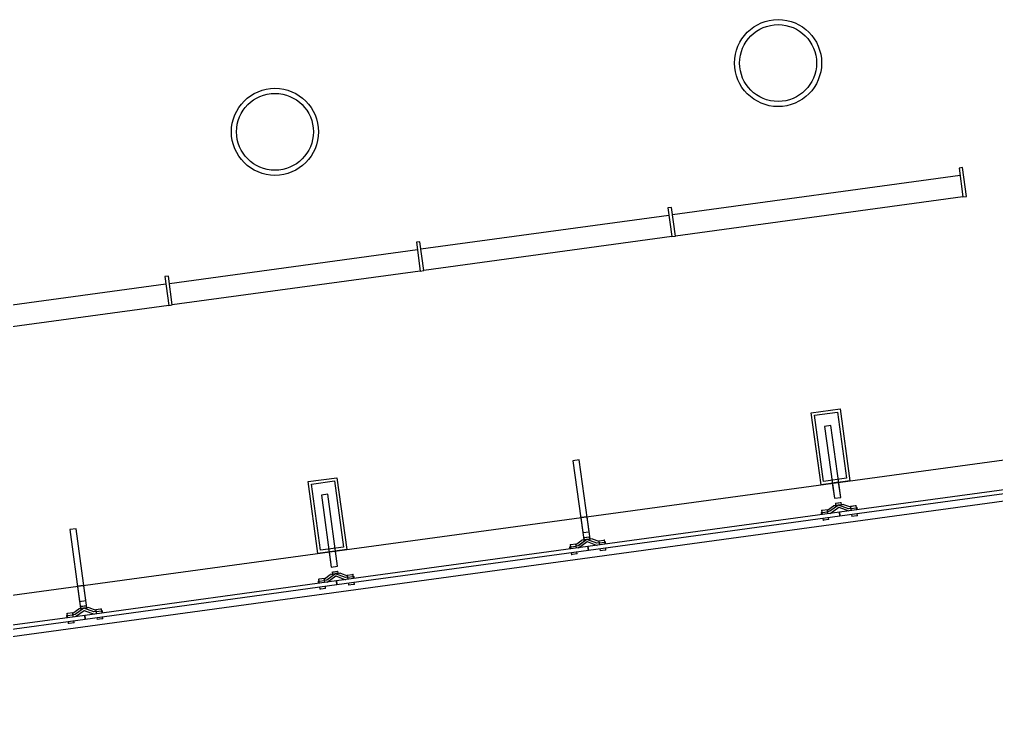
# Model space of a CAD drawing. Header units: millimetres. Extents: x -28081 to 142643, y -11740 to 128443.
# Drawn here: x -21347 to -14614, y 95449 to 100301 of the extents above; entities that cross this region are included whole.
import ezdxf

# ---------------------------------------------------------------- set-up
doc = ezdxf.new("R2010")
doc.units = ezdxf.units.MM
doc.header["$LTSCALE"] = 10
for name, color, linetype in [('A—墙体', 7, 'Continuous'), ('A—门窗', 135, 'Continuous'), ('E2-RI-5F$0$0S-SLAB-HOLE', 210, 'Continuous')]:
    doc.layers.add(name, color=color, linetype=linetype)
doc.layers.add('E-RF-5F$0$A-GLAZ', color=6, linetype='Continuous', lineweight=5)
doc.layers.get('E2-RI-5F$0$0S-SLAB-HOLE').off()

# ---------------------------------------------------------------- blocks, each defined once
blk = doc.blocks.new('E-RF-5F$0$Spider Panel - Spider Panel-10937385-E2 号楼五层平面图 5TH FLOOR PLAN')
at = {"layer": 'A—门窗', "color": 8, "lineweight": 9}
for p, q in [((-1000, 15.1), (-1000, 0)), ((-1000, 15.1), (-992.7, 15.1)), ((-995, 30.1), (-995, 0)), ((-995, 30.1), (-989.1, 30.1)), ((-992.7, 15.1), (-957.3, 15.1)), ((-989.1, 30.1), (-955, 30.1)), ((-939.6, 15.1), (-957.3, 15.1)), ((-955, 25.9), (-910.4, 50)), ((-955, 0), (-955, 30.1)), ((-875, 50), (-939.6, 15.1)), ((-939.6, 0), (-875, 35)), ((-892.7, 50), (-910.4, 50)), ((-875, 50), (-910.4, 50)), ((-900, 50), (-900, 46)), ((-900, 50), (-900, 46)), ((-895, 65), (-895, 50)), ((-895, 65), (-889.1, 65)), ((-895, 65), (-895, 50)), ((-895, 65), (-860.9, 65)), ((-895, 65), (-895, 50)), ((-895, 65), (-860.9, 65)), ((-895, 65), (-895, 50)), ((-895, 65), (-889.1, 65)), ((-875, 50), (-892.7, 50)), ((-889.1, 65), (-855, 65)), ((-889.1, 65), (-855, 65)), ((-810.4, 15.1), (-875, 50)), ((-839.6, 50), (-875, 50)), ((-857.3, 50), (-875, 50)), ((-875, 35), (-810.4, 0)), ((-860.9, 65), (-855, 65)), ((-860.9, 65), (-855, 65)), ((-839.6, 50), (-857.3, 50)), ((-855, 50), (-855, 65)), ((-855, 50), (-855, 65)), ((-855, 50), (-855, 65)), ((-855, 50), (-855, 65)), ((-850, 46), (-850, 50)), ((-850, 46), (-850, 50)), ((-839.6, 50), (-795, 25.9)), ((-792.7, 15.1), (-810.4, 15.1)), ((-795, 30.1), (-795, 0)), ((-795, 30.1), (-760.9, 30.1)), ((-792.7, 15.1), (-757.3, 15.1)), ((-760.9, 30.1), (-755, 30.1)), ((-757.3, 15.1), (-750, 15.1)), ((-755, 0), (-755, 30.1)), ((-750, 0), (-750, 15.1)), ((750, 15.1), (750, 0)), ((750, 15.1), (757.3, 15.1)), ((755, 30.1), (755, 0)), ((755, 30.1), (760.9, 30.1)), ((757.3, 15.1), (792.7, 15.1)), ((760.9, 30.1), (795, 30.1)), ((810.4, 15.1), (792.7, 15.1)), ((795, 25.9), (839.6, 50)), ((795, 0), (795, 30.1)), ((875, 50), (810.4, 15.1)), ((810.4, 0), (875, 35)), ((857.3, 50), (839.6, 50)), ((875, 50), (839.6, 50)), ((850, 50), (850, 46)), ((850, 50), (850, 46)), ((855, 65), (855, 50)), ((855, 65), (860.9, 65)), ((855, 65), (855, 50)), ((855, 65), (889.1, 65)), ((855, 65), (855, 50)), ((855, 65), (889.1, 65)), ((855, 65), (855, 50)), ((855, 65), (860.9, 65)), ((875, 50), (857.3, 50)), ((860.9, 65), (895, 65)), ((860.9, 65), (895, 65)), ((939.6, 15.1), (875, 50)), ((910.4, 50), (875, 50)), ((892.7, 50), (875, 50)), ((875, 35), (939.6, 0)), ((889.1, 65), (895, 65)), ((889.1, 65), (895, 65)), ((910.4, 50), (892.7, 50)), ((895, 50), (895, 65)), ((895, 50), (895, 65)), ((895, 50), (895, 65)), ((895, 50), (895, 65)), ((900, 46), (900, 50)), ((900, 46), (900, 50)), ((910.4, 50), (955, 25.9)), ((957.3, 15.1), (939.6, 15.1)), ((955, 30.1), (955, 0)), ((955, 30.1), (989.1, 30.1)), ((957.3, 15.1), (992.7, 15.1)), ((989.1, 30.1), (995, 30.1)), ((992.7, 15.1), (1000, 15.1)), ((995, 0), (995, 30.1)), ((1000, 0), (1000, 15.1)), ((-995, -25.4), (-995, -40.4)), ((-989.1, -40.4), (-995, -40.4)), ((-955, -40.4), (-989.1, -40.4)), ((-955, -40.4), (-955, -25.4)), ((-795, -25.4), (-795, -40.4)), ((-760.9, -40.4), (-795, -40.4)), ((-755, -40.4), (-760.9, -40.4)), ((-755, -40.4), (-755, -25.4)), ((755, -25.4), (755, -40.4)), ((760.9, -40.4), (755, -40.4)), ((795, -40.4), (760.9, -40.4)), ((795, -40.4), (795, -25.4)), ((955, -25.4), (955, -40.4)), ((989.1, -40.4), (955, -40.4)), ((995, -40.4), (989.1, -40.4)), ((995, -40.4), (995, -25.4))]:
    blk.add_line(p, q, dxfattribs=at)
at = {"layer": 'A—门窗'}
for p, q in [((875, 0), (-875, 0)), ((-875, 0), (-875, -25.4)), ((-875, -25.4), (875, -25.4)), ((875, -25.4), (875, 0))]:
    blk.add_line(p, q, dxfattribs=at)
blk = doc.blocks.new('E-RF-5F$0$Spider Panel - Spider Panel-10937386-E2 号楼五层平面图 5TH FLOOR PLAN')
at = {"layer": 'A—门窗'}
for p, q in [((875, 0), (-875, 0)), ((875, -25.4), (875, 0)), ((-875, 0), (-875, -25.4)), ((-875, -25.4), (875, -25.4))]:
    blk.add_line(p, q, dxfattribs=at)
at = {"layer": 'E-RF-5F$0$A-GLAZ', "color": 8, "lineweight": 9}
for p, q in [((-1000, 15.1), (-1000, 0)), ((-1000, 15.1), (-992.7, 15.1)), ((-995, 30.1), (-995, 0)), ((-995, 30.1), (-989.1, 30.1)), ((-992.7, 15.1), (-957.3, 15.1)), ((-989.1, 30.1), (-955, 30.1)), ((-939.6, 15.1), (-957.3, 15.1)), ((-955, 25.9), (-910.4, 50)), ((-955, 0), (-955, 30.1)), ((-875, 50), (-939.6, 15.1)), ((-939.6, 0), (-875, 35)), ((-892.7, 50), (-910.4, 50)), ((-875, 50), (-910.4, 50)), ((-900, 50), (-900, 46)), ((-900, 50), (-900, 46)), ((-895, 65), (-895, 50)), ((-895, 65), (-889.1, 65)), ((-895, 65), (-895, 50)), ((-895, 65), (-860.9, 65)), ((-895, 65), (-895, 50)), ((-895, 65), (-860.9, 65)), ((-895, 65), (-895, 50)), ((-895, 65), (-889.1, 65)), ((-875, 50), (-892.7, 50)), ((-889.1, 65), (-855, 65)), ((-889.1, 65), (-855, 65)), ((-810.4, 15.1), (-875, 50)), ((-839.6, 50), (-875, 50)), ((-857.3, 50), (-875, 50)), ((-875, 35), (-810.4, 0)), ((-860.9, 65), (-855, 65)), ((-860.9, 65), (-855, 65)), ((-839.6, 50), (-857.3, 50)), ((-855, 50), (-855, 65)), ((-855, 50), (-855, 65)), ((-855, 50), (-855, 65)), ((-855, 50), (-855, 65)), ((-850, 46), (-850, 50)), ((-850, 46), (-850, 50)), ((-839.6, 50), (-795, 25.9)), ((-792.7, 15.1), (-810.4, 15.1)), ((-795, 30.1), (-795, 0)), ((-795, 30.1), (-760.9, 30.1)), ((-792.7, 15.1), (-757.3, 15.1)), ((-760.9, 30.1), (-755, 30.1)), ((-757.3, 15.1), (-750, 15.1)), ((-755, 0), (-755, 30.1)), ((-750, 0), (-750, 15.1)), ((750, 15.1), (750, 0)), ((750, 15.1), (757.3, 15.1)), ((755, 30.1), (755, 0)), ((755, 30.1), (760.9, 30.1)), ((757.3, 15.1), (792.7, 15.1)), ((760.9, 30.1), (795, 30.1)), ((810.4, 15.1), (792.7, 15.1)), ((795, 25.9), (839.6, 50)), ((795, 0), (795, 30.1)), ((875, 50), (810.4, 15.1)), ((810.4, 0), (875, 35)), ((857.3, 50), (839.6, 50)), ((875, 50), (839.6, 50)), ((850, 50), (850, 46)), ((850, 50), (850, 46)), ((855, 65), (855, 50)), ((855, 65), (860.9, 65)), ((855, 65), (855, 50)), ((855, 65), (889.1, 65)), ((855, 65), (855, 50)), ((855, 65), (889.1, 65)), ((855, 65), (855, 50)), ((855, 65), (860.9, 65)), ((875, 50), (857.3, 50)), ((860.9, 65), (895, 65)), ((860.9, 65), (895, 65)), ((939.6, 15.1), (875, 50)), ((910.4, 50), (875, 50)), ((892.7, 50), (875, 50)), ((875, 35), (939.6, 0)), ((889.1, 65), (895, 65)), ((889.1, 65), (895, 65)), ((910.4, 50), (892.7, 50)), ((895, 50), (895, 65)), ((895, 50), (895, 65)), ((895, 50), (895, 65)), ((895, 50), (895, 65)), ((900, 46), (900, 50)), ((900, 46), (900, 50)), ((910.4, 50), (955, 25.9)), ((957.3, 15.1), (939.6, 15.1)), ((955, 30.1), (955, 0)), ((955, 30.1), (989.1, 30.1)), ((957.3, 15.1), (992.7, 15.1)), ((989.1, 30.1), (995, 30.1)), ((992.7, 15.1), (1000, 15.1)), ((995, 0), (995, 30.1)), ((1000, 0), (1000, 15.1)), ((-995, -25.4), (-995, -40.4)), ((-989.1, -40.4), (-995, -40.4)), ((-955, -40.4), (-989.1, -40.4)), ((-955, -40.4), (-955, -25.4)), ((-795, -25.4), (-795, -40.4)), ((-760.9, -40.4), (-795, -40.4)), ((-755, -40.4), (-760.9, -40.4)), ((-755, -40.4), (-755, -25.4)), ((755, -25.4), (755, -40.4)), ((760.9, -40.4), (755, -40.4)), ((795, -40.4), (760.9, -40.4)), ((795, -40.4), (795, -25.4)), ((955, -25.4), (955, -40.4)), ((989.1, -40.4), (955, -40.4)), ((995, -40.4), (989.1, -40.4)), ((995, -40.4), (995, -25.4))]:
    blk.add_line(p, q, dxfattribs=at)
blk = doc.blocks.new('E2-RI-5F$0$200x500')
at = {"layer": 'A—门窗', "elevation": 0}
blk.add_lwpolyline([(11654894.9, -6112598.3), (11654827.2, -6112102.9), (11655025.4, -6112075.8), (11655093.1, -6112571.2), (11654894.9, -6112598.3)], dxfattribs=at)
blk.add_lwpolyline([(11654912, -6112575.8), (11654849.7, -6112120), (11655008.3, -6112098.3), (11655070.6, -6112554.1)], close=True, dxfattribs=at)
blk = doc.blocks.new('E-COLS-F5')
at = {"layer": 'A—墙体'}
for centre, radius in [((11692794.5, -6106943.1), 300), ((11692794.5, -6106943.1), 265), ((11689326.7, -6107417.1), 300), ((11689326.7, -6107417.1), 265)]:
    blk.add_circle(centre, radius, dxfattribs=at)

msp = doc.modelspace()

# ---------------------------------------------------------------- linework, layer by layer
at = {"layer": 'A—门窗', "extrusion": (0, 0, -1)}
for p, q in [((-14847.2, 99280.3), (-14872, 99276.9)), ((-14872, 99276.9), (-14844.9, 99078.8)), ((-14820.1, 99082.2), (-14847.2, 99280.3)), ((-14844.9, 99078.8), (-14820.1, 99082.2)), ((-16853.6, 99006.1), (-16878.4, 99002.7)), ((-16878.4, 99002.7), (-16851.3, 98804.5)), ((-16826.5, 98807.9), (-16853.6, 99006.1)), ((-16851.3, 98804.5), (-16826.5, 98807.9)), ((-18587.5, 98769.1), (-18612.3, 98765.7)), ((-18612.3, 98765.7), (-18585.2, 98567.5)), ((-18560.4, 98570.9), (-18587.5, 98769.1)), ((-20321.4, 98532.1), (-20346.2, 98528.7)), ((-20346.2, 98528.7), (-20319.1, 98330.5)), ((-20294.3, 98333.9), (-20321.4, 98532.1)), ((-18585.2, 98567.5), (-18560.4, 98570.9)), ((-20319.1, 98330.5), (-20294.3, 98333.9)), ((-15755.3, 97502.2), (-15798.9, 97496.3)), ((-15755.3, 97502.2), (-15798.9, 97496.3)), ((-15687.6, 97006.8), (-15755.3, 97502.2)), ((-15687.6, 97006.8), (-15755.3, 97502.2)), ((-15798.9, 97496.3), (-15731.2, 97000.9)), ((-15798.9, 97496.3), (-15731.2, 97000.9)), ((-17489.2, 97265.2), (-17532.8, 97259.3)), ((-17489.2, 97265.2), (-17532.8, 97259.3)), ((-17532.8, 97259.3), (-17465.1, 96763.9)), ((-17532.8, 97259.3), (-17465.1, 96763.9)), ((-17421.5, 96769.8), (-17489.2, 97265.2)), ((-17421.5, 96769.8), (-17489.2, 97265.2)), ((-19223.1, 97028.2), (-19266.7, 97022.3)), ((-19155.4, 96532.8), (-19223.1, 97028.2)), ((-19155.4, 96532.8), (-19223.1, 97028.2)), ((-19266.7, 97022.3), (-19199, 96526.9)), ((-19266.7, 97022.3), (-19199, 96526.9)), ((-15731.2, 97000.9), (-15687.6, 97006.8)), ((-15731.2, 97000.9), (-15687.6, 97006.8)), ((-17435.7, 96874), (-17479.3, 96868)), ((-17479.3, 96868), (-17458.4, 96714.5)), ((-17414.8, 96720.5), (-17435.7, 96874)), ((-20957, 96791.2), (-21000.6, 96785.3)), ((-20957, 96791.2), (-21000.6, 96785.3)), ((-21000.6, 96785.3), (-20932.9, 96289.9)), ((-21000.6, 96785.3), (-20932.9, 96289.9)), ((-20889.3, 96295.8), (-20957, 96791.2)), ((-20889.3, 96295.8), (-20957, 96791.2)), ((-17465.1, 96763.9), (-17421.5, 96769.8)), ((-17465.1, 96763.9), (-17421.5, 96769.8)), ((-17458.4, 96714.5), (-17414.8, 96720.5)), ((-20903.5, 96400), (-20947.1, 96394)), ((-20947.1, 96394), (-20926.1, 96240.5)), ((-20882.5, 96246.5), (-20903.5, 96400)), ((-20932.9, 96289.9), (-20889.3, 96295.8)), ((-20932.9, 96289.9), (-20889.3, 96295.8)), ((-20926.1, 96240.5), (-20882.5, 96246.5))]:
    msp.add_line(p, q, dxfattribs=at)
at = {"layer": 'A—门窗'}
for p, q in [((-16846.9, 98956.5), (-14865.2, 99227.4)), ((-14844.9, 99078.8), (-16826.5, 98807.9)), ((-18580.7, 98719.5), (-16871.6, 98953.1)), ((-16851.3, 98804.5), (-18560.4, 98570.9)), ((-20314.6, 98482.5), (-18605.5, 98716.1)), ((-18585.2, 98567.5), (-20294.3, 98333.9)), ((-22048.5, 98245.5), (-20339.4, 98479.1)), ((-20319.1, 98330.5), (-22028.2, 98096.9)), ((-25552.2, 95764.4, 0), (-8639.5, 98076.1, 0)), ((-25791.7, 95448.7), (-8422.2, 97822.9)), ((-13962, 97141.8), (-15695.9, 96904.8)), ((-15692.4, 96879.6), (-13958.6, 97116.6)), ((-15724.5, 96966.5), (-15690.7, 96971.1)), ((-15724.5, 96966.5), (-15690.7, 96971.1)), ((-15724.5, 96966.5), (-15690.7, 96971.1)), ((-15724.5, 96966.5), (-15690.7, 96971.1)), ((-15724.5, 96966.5), (-15718.7, 96967.3)), ((-15724.5, 96966.5), (-15718.7, 96967.3)), ((-15724.5, 96966.5), (-15718.7, 96967.3)), ((-15724.5, 96966.5), (-15718.7, 96967.3)), ((-15724.5, 96966.5), (-15722.5, 96951.6)), ((-15724.5, 96966.5), (-15722.5, 96951.6)), ((-15724.5, 96966.5), (-15722.5, 96951.6)), ((-15724.5, 96966.5), (-15722.5, 96951.6)), ((-15724.5, 96966.5), (-15722.5, 96951.6)), ((-15724.5, 96966.5), (-15722.5, 96951.6)), ((-15724.5, 96966.5), (-15722.5, 96951.6)), ((-15724.5, 96966.5), (-15722.5, 96951.6)), ((-15718.7, 96967.3), (-15684.9, 96971.9)), ((-15718.7, 96967.3), (-15684.9, 96971.9)), ((-15718.7, 96967.3), (-15684.9, 96971.9)), ((-15718.7, 96967.3), (-15684.9, 96971.9)), ((-15667.6, 96959.1), (-15702.7, 96954.3)), ((-15667.6, 96959.1), (-15702.7, 96954.3)), ((-15690.7, 96971.1), (-15684.9, 96971.9)), ((-15690.7, 96971.1), (-15684.9, 96971.9)), ((-15690.7, 96971.1), (-15684.9, 96971.9)), ((-15690.7, 96971.1), (-15684.9, 96971.9)), ((-15667.6, 96959.1), (-15685.1, 96956.7)), ((-15667.6, 96959.1), (-15685.1, 96956.7)), ((-15682.8, 96957), (-15684.9, 96971.9)), ((-15682.8, 96957), (-15684.9, 96971.9)), ((-15682.8, 96957), (-15684.9, 96971.9)), ((-15682.8, 96957), (-15684.9, 96971.9)), ((-15682.8, 96957), (-15684.9, 96971.9)), ((-15682.8, 96957), (-15684.9, 96971.9)), ((-15682.8, 96957), (-15684.9, 96971.9)), ((-15682.8, 96957), (-15684.9, 96971.9)), ((-15667.6, 96959.1), (-15620.1, 96941.3)), ((-15667.6, 96959.1), (-15620.1, 96941.3)), ((-15695.9, 96904.8), (-17429.8, 96667.8)), ((-15821.8, 96902.8), (-15814.5, 96903.8)), ((-15821.8, 96902.8), (-15814.5, 96903.8)), ((-15821.8, 96902.8), (-15819.7, 96887.9)), ((-15821.8, 96902.8), (-15819.7, 96887.9)), ((-15818.9, 96918.4), (-15813.1, 96919.2)), ((-15818.9, 96918.4), (-15813.1, 96919.2)), ((-15818.9, 96918.4), (-15814.8, 96888.5)), ((-15818.9, 96918.4), (-15814.8, 96888.5)), ((-15814.5, 96903.8), (-15779.5, 96908.6)), ((-15814.5, 96903.8), (-15779.5, 96908.6)), ((-15813.1, 96919.2), (-15779.2, 96923.8)), ((-15813.1, 96919.2), (-15779.2, 96923.8)), ((-15762, 96911), (-15779.5, 96908.6)), ((-15762, 96911), (-15779.5, 96908.6)), ((-15775.2, 96894), (-15779.2, 96923.8)), ((-15775.2, 96894), (-15779.2, 96923.8)), ((-15778.7, 96919.6), (-15737.7, 96949.5)), ((-15778.7, 96919.6), (-15737.7, 96949.5)), ((-15702.7, 96954.3), (-15762, 96911)), ((-15702.7, 96954.3), (-15762, 96911)), ((-15759.9, 96896), (-15700.6, 96939.5)), ((-15759.9, 96896), (-15700.6, 96939.5)), ((-15702.7, 96954.3), (-15737.7, 96949.5)), ((-15702.7, 96954.3), (-15737.7, 96949.5)), ((-15720.2, 96951.9), (-15737.7, 96949.5)), ((-15720.2, 96951.9), (-15737.7, 96949.5)), ((-15727.4, 96950.9), (-15726.9, 96947)), ((-15727.4, 96950.9), (-15726.9, 96947)), ((-15727.4, 96950.9), (-15726.9, 96947)), ((-15727.4, 96950.9), (-15726.9, 96947)), ((-15702.7, 96954.3), (-15720.2, 96951.9)), ((-15702.7, 96954.3), (-15720.2, 96951.9)), ((-15685.1, 96956.7), (-15702.7, 96954.3)), ((-15685.1, 96956.7), (-15702.7, 96954.3)), ((-15633.9, 96928.5), (-15702.7, 96954.3)), ((-15633.9, 96928.5), (-15702.7, 96954.3)), ((-15700.6, 96939.5), (-15631.8, 96913.5)), ((-15700.6, 96939.5), (-15631.8, 96913.5)), ((-15695.9, 96904.8), (-15692.4, 96879.6)), ((-15692.4, 96879.6), (-15695.9, 96904.8)), ((-15677.3, 96953.7), (-15677.9, 96957.7)), ((-15677.3, 96953.7), (-15677.9, 96957.7)), ((-15677.3, 96953.7), (-15677.9, 96957.7)), ((-15677.3, 96953.7), (-15677.9, 96957.7)), ((-15616.4, 96930.9), (-15633.9, 96928.5)), ((-15616.4, 96930.9), (-15633.9, 96928.5)), ((-15620.7, 96945.4), (-15586.9, 96950.1)), ((-15620.7, 96945.4), (-15586.9, 96950.1)), ((-15620.7, 96945.4), (-15616.6, 96915.6)), ((-15620.7, 96945.4), (-15616.6, 96915.6)), ((-15616.4, 96930.9), (-15581.3, 96935.7)), ((-15616.4, 96930.9), (-15581.3, 96935.7)), ((-15586.9, 96950.1), (-15581.1, 96950.9)), ((-15586.9, 96950.1), (-15581.1, 96950.9)), ((-15581.3, 96935.7), (-15574.1, 96936.7)), ((-15581.3, 96935.7), (-15574.1, 96936.7)), ((-15577, 96921), (-15581.1, 96950.9)), ((-15577, 96921), (-15581.1, 96950.9)), ((-15572, 96921.7), (-15574.1, 96936.7)), ((-15572, 96921.7), (-15574.1, 96936.7)), ((-15571.5, 96881), (-15573.6, 96895.9)), ((-15571.5, 96881), (-15573.6, 96895.9)), ((-17426.3, 96642.6), (-15692.4, 96879.6)), ((-15811.3, 96863.4), (-15809.3, 96848.5)), ((-15811.3, 96863.4), (-15809.3, 96848.5)), ((-15803.5, 96849.3), (-15809.3, 96848.5)), ((-15803.5, 96849.3), (-15809.3, 96848.5)), ((-15769.7, 96853.9), (-15803.5, 96849.3)), ((-15769.7, 96853.9), (-15803.5, 96849.3)), ((-15769.7, 96853.9), (-15771.7, 96868.8)), ((-15769.7, 96853.9), (-15771.7, 96868.8)), ((-15613.2, 96890.5), (-15611.2, 96875.6)), ((-15613.2, 96890.5), (-15611.2, 96875.6)), ((-15577.3, 96880.2), (-15611.2, 96875.6)), ((-15577.3, 96880.2), (-15611.2, 96875.6)), ((-15571.5, 96881), (-15577.3, 96880.2)), ((-15571.5, 96881), (-15577.3, 96880.2)), ((-17512.6, 96682.6), (-17471.6, 96712.5)), ((-17512.6, 96682.6), (-17471.6, 96712.5)), ((-17436.5, 96717.3), (-17495.9, 96674)), ((-17436.5, 96717.3), (-17495.9, 96674)), ((-17493.8, 96659), (-17434.5, 96702.5)), ((-17493.8, 96659), (-17434.5, 96702.5)), ((-17436.5, 96717.3), (-17471.6, 96712.5)), ((-17436.5, 96717.3), (-17471.6, 96712.5)), ((-17454.1, 96714.9), (-17471.6, 96712.5)), ((-17454.1, 96714.9), (-17471.6, 96712.5)), ((-17461.3, 96713.9), (-17460.8, 96710)), ((-17461.3, 96713.9), (-17460.8, 96710)), ((-17461.3, 96713.9), (-17460.8, 96710)), ((-17461.3, 96713.9), (-17460.8, 96710)), ((-17458.4, 96729.5), (-17424.6, 96734.1)), ((-17458.4, 96729.5), (-17424.6, 96734.1)), ((-17458.4, 96729.5), (-17424.6, 96734.1)), ((-17458.4, 96729.5), (-17424.6, 96734.1)), ((-17458.4, 96729.5), (-17452.6, 96730.3)), ((-17458.4, 96729.5), (-17452.6, 96730.3)), ((-17458.4, 96729.5), (-17452.6, 96730.3)), ((-17458.4, 96729.5), (-17452.6, 96730.3)), ((-17458.4, 96729.5), (-17456.4, 96714.6)), ((-17458.4, 96729.5), (-17456.4, 96714.6)), ((-17458.4, 96729.5), (-17456.4, 96714.6)), ((-17458.4, 96729.5), (-17456.4, 96714.6)), ((-17458.4, 96729.5), (-17456.4, 96714.6)), ((-17458.4, 96729.5), (-17456.4, 96714.6)), ((-17458.4, 96729.5), (-17456.4, 96714.6)), ((-17458.4, 96729.5), (-17456.4, 96714.6)), ((-17436.5, 96717.3), (-17454.1, 96714.9)), ((-17436.5, 96717.3), (-17454.1, 96714.9)), ((-17452.6, 96730.3), (-17418.8, 96734.9)), ((-17452.6, 96730.3), (-17418.8, 96734.9)), ((-17452.6, 96730.3), (-17418.8, 96734.9)), ((-17452.6, 96730.3), (-17418.8, 96734.9)), ((-17401.5, 96722.1), (-17436.5, 96717.3)), ((-17401.5, 96722.1), (-17436.5, 96717.3)), ((-17419, 96719.7), (-17436.5, 96717.3)), ((-17419, 96719.7), (-17436.5, 96717.3)), ((-17367.8, 96691.5), (-17436.5, 96717.3)), ((-17367.8, 96691.5), (-17436.5, 96717.3)), ((-17434.5, 96702.5), (-17365.7, 96676.5)), ((-17434.5, 96702.5), (-17365.7, 96676.5)), ((-17424.6, 96734.1), (-17418.8, 96734.9)), ((-17424.6, 96734.1), (-17418.8, 96734.9)), ((-17424.6, 96734.1), (-17418.8, 96734.9)), ((-17424.6, 96734.1), (-17418.8, 96734.9)), ((-17401.5, 96722.1), (-17419, 96719.7)), ((-17401.5, 96722.1), (-17419, 96719.7)), ((-17416.7, 96720), (-17418.8, 96734.9)), ((-17416.7, 96720), (-17418.8, 96734.9)), ((-17416.7, 96720), (-17418.8, 96734.9)), ((-17416.7, 96720), (-17418.8, 96734.9)), ((-17416.7, 96720), (-17418.8, 96734.9)), ((-17416.7, 96720), (-17418.8, 96734.9)), ((-17416.7, 96720), (-17418.8, 96734.9)), ((-17416.7, 96720), (-17418.8, 96734.9)), ((-17411.2, 96716.7), (-17411.8, 96720.7)), ((-17411.2, 96716.7), (-17411.8, 96720.7)), ((-17411.2, 96716.7), (-17411.8, 96720.7)), ((-17411.2, 96716.7), (-17411.8, 96720.7)), ((-17401.5, 96722.1), (-17354, 96704.3)), ((-17401.5, 96722.1), (-17354, 96704.3)), ((-17350.2, 96693.9), (-17367.8, 96691.5)), ((-17350.2, 96693.9), (-17367.8, 96691.5)), ((-17354.6, 96708.4), (-17320.8, 96713.1)), ((-17354.6, 96708.4), (-17320.8, 96713.1)), ((-17354.6, 96708.4), (-17350.5, 96678.6)), ((-17354.6, 96708.4), (-17350.5, 96678.6)), ((-17350.2, 96693.9), (-17315.2, 96698.7)), ((-17350.2, 96693.9), (-17315.2, 96698.7)), ((-17320.8, 96713.1), (-17314.9, 96713.9)), ((-17320.8, 96713.1), (-17314.9, 96713.9)), ((-17315.2, 96698.7), (-17308, 96699.7)), ((-17315.2, 96698.7), (-17308, 96699.7)), ((-17310.9, 96684), (-17314.9, 96713.9)), ((-17310.9, 96684), (-17314.9, 96713.9)), ((-17305.9, 96684.7), (-17308, 96699.7)), ((-17305.9, 96684.7), (-17308, 96699.7)), ((-17429.8, 96667.8), (-19163.6, 96430.8)), ((-19160.2, 96405.6), (-17426.3, 96642.6)), ((-17555.7, 96665.8), (-17548.4, 96666.8)), ((-17555.7, 96665.8), (-17548.4, 96666.8)), ((-17555.7, 96665.8), (-17553.6, 96650.9)), ((-17555.7, 96665.8), (-17553.6, 96650.9)), ((-17552.7, 96681.4), (-17546.9, 96682.2)), ((-17552.7, 96681.4), (-17546.9, 96682.2)), ((-17552.7, 96681.4), (-17548.7, 96651.5)), ((-17552.7, 96681.4), (-17548.7, 96651.5)), ((-17548.4, 96666.8), (-17513.4, 96671.6)), ((-17548.4, 96666.8), (-17513.4, 96671.6)), ((-17546.9, 96682.2), (-17513.1, 96686.8)), ((-17546.9, 96682.2), (-17513.1, 96686.8)), ((-17545.2, 96626.4), (-17543.2, 96611.5)), ((-17545.2, 96626.4), (-17543.2, 96611.5)), ((-17495.9, 96674), (-17513.4, 96671.6)), ((-17495.9, 96674), (-17513.4, 96671.6)), ((-17509, 96657), (-17513.1, 96686.8)), ((-17509, 96657), (-17513.1, 96686.8)), ((-17503.6, 96616.9), (-17505.6, 96631.8)), ((-17503.6, 96616.9), (-17505.6, 96631.8)), ((-17429.8, 96667.8), (-17426.3, 96642.6)), ((-17426.3, 96642.6), (-17429.8, 96667.8)), ((-17347.1, 96653.5), (-17345, 96638.6)), ((-17347.1, 96653.5), (-17345, 96638.6)), ((-17311.2, 96643.2), (-17345, 96638.6)), ((-17311.2, 96643.2), (-17345, 96638.6)), ((-17305.4, 96644), (-17311.2, 96643.2)), ((-17305.4, 96644), (-17311.2, 96643.2)), ((-17305.4, 96644), (-17307.4, 96658.9)), ((-17305.4, 96644), (-17307.4, 96658.9)), ((-17537.4, 96612.3), (-17543.2, 96611.5)), ((-17537.4, 96612.3), (-17543.2, 96611.5)), ((-17503.6, 96616.9), (-17537.4, 96612.3)), ((-17503.6, 96616.9), (-17537.4, 96612.3)), ((-19192.3, 96492.5), (-19158.4, 96497.1)), ((-19192.3, 96492.5), (-19158.4, 96497.1)), ((-19192.3, 96492.5), (-19158.4, 96497.1)), ((-19192.3, 96492.5), (-19158.4, 96497.1)), ((-19192.3, 96492.5), (-19186.5, 96493.3)), ((-19192.3, 96492.5), (-19186.5, 96493.3)), ((-19192.3, 96492.5), (-19186.5, 96493.3)), ((-19192.3, 96492.5), (-19186.5, 96493.3)), ((-19192.3, 96492.5), (-19190.2, 96477.6)), ((-19192.3, 96492.5), (-19190.2, 96477.6)), ((-19192.3, 96492.5), (-19190.2, 96477.6)), ((-19192.3, 96492.5), (-19190.2, 96477.6)), ((-19192.3, 96492.5), (-19190.2, 96477.6)), ((-19192.3, 96492.5), (-19190.2, 96477.6)), ((-19192.3, 96492.5), (-19190.2, 96477.6)), ((-19192.3, 96492.5), (-19190.2, 96477.6)), ((-19186.5, 96493.3), (-19152.6, 96497.9)), ((-19186.5, 96493.3), (-19152.6, 96497.9)), ((-19186.5, 96493.3), (-19152.6, 96497.9)), ((-19186.5, 96493.3), (-19152.6, 96497.9)), ((-19158.4, 96497.1), (-19152.6, 96497.9)), ((-19158.4, 96497.1), (-19152.6, 96497.9)), ((-19158.4, 96497.1), (-19152.6, 96497.9)), ((-19158.4, 96497.1), (-19152.6, 96497.9)), ((-19150.6, 96483), (-19152.6, 96497.9)), ((-19150.6, 96483), (-19152.6, 96497.9)), ((-19150.6, 96483), (-19152.6, 96497.9)), ((-19150.6, 96483), (-19152.6, 96497.9)), ((-19150.6, 96483), (-19152.6, 96497.9)), ((-19150.6, 96483), (-19152.6, 96497.9)), ((-19150.6, 96483), (-19152.6, 96497.9)), ((-19150.6, 96483), (-19152.6, 96497.9)), ((-19163.6, 96430.8), (-20897.5, 96193.8)), ((-19289.5, 96428.8), (-19282.3, 96429.8)), ((-19289.5, 96428.8), (-19282.3, 96429.8)), ((-19289.5, 96428.8), (-19287.5, 96413.9)), ((-19289.5, 96428.8), (-19287.5, 96413.9)), ((-19286.6, 96444.4), (-19280.8, 96445.2)), ((-19286.6, 96444.4), (-19280.8, 96445.2)), ((-19286.6, 96444.4), (-19282.5, 96414.5)), ((-19286.6, 96444.4), (-19282.5, 96414.5)), ((-19282.3, 96429.8), (-19247.3, 96434.6)), ((-19282.3, 96429.8), (-19247.3, 96434.6)), ((-19280.8, 96445.2), (-19247, 96449.8)), ((-19280.8, 96445.2), (-19247, 96449.8)), ((-19229.7, 96437), (-19247.3, 96434.6)), ((-19229.7, 96437), (-19247.3, 96434.6)), ((-19242.9, 96420), (-19247, 96449.8)), ((-19242.9, 96420), (-19247, 96449.8)), ((-19246.5, 96445.6), (-19205.4, 96475.5)), ((-19246.5, 96445.6), (-19205.4, 96475.5)), ((-19170.4, 96480.3), (-19229.7, 96437)), ((-19170.4, 96480.3), (-19229.7, 96437)), ((-19227.7, 96422), (-19168.4, 96465.5)), ((-19227.7, 96422), (-19168.4, 96465.5)), ((-19170.4, 96480.3), (-19205.4, 96475.5)), ((-19170.4, 96480.3), (-19205.4, 96475.5)), ((-19187.9, 96477.9), (-19205.4, 96475.5)), ((-19187.9, 96477.9), (-19205.4, 96475.5)), ((-19195.2, 96476.9), (-19194.6, 96473)), ((-19195.2, 96476.9), (-19194.6, 96473)), ((-19195.2, 96476.9), (-19194.6, 96473)), ((-19195.2, 96476.9), (-19194.6, 96473)), ((-19170.4, 96480.3), (-19187.9, 96477.9)), ((-19170.4, 96480.3), (-19187.9, 96477.9)), ((-19135.4, 96485.1), (-19170.4, 96480.3)), ((-19135.4, 96485.1), (-19170.4, 96480.3)), ((-19152.9, 96482.7), (-19170.4, 96480.3)), ((-19152.9, 96482.7), (-19170.4, 96480.3)), ((-19101.6, 96454.5), (-19170.4, 96480.3)), ((-19101.6, 96454.5), (-19170.4, 96480.3)), ((-19168.4, 96465.5), (-19099.6, 96439.5)), ((-19168.4, 96465.5), (-19099.6, 96439.5)), ((-19160.2, 96405.6), (-19163.6, 96430.8)), ((-19163.6, 96430.8), (-19160.2, 96405.6)), ((-19135.4, 96485.1), (-19152.9, 96482.7)), ((-19135.4, 96485.1), (-19152.9, 96482.7)), ((-19145.1, 96479.7), (-19145.6, 96483.7)), ((-19145.1, 96479.7), (-19145.6, 96483.7)), ((-19145.1, 96479.7), (-19145.6, 96483.7)), ((-19145.1, 96479.7), (-19145.6, 96483.7)), ((-19135.4, 96485.1), (-19087.8, 96467.3)), ((-19135.4, 96485.1), (-19087.8, 96467.3)), ((-19084.1, 96456.9), (-19101.6, 96454.5)), ((-19084.1, 96456.9), (-19101.6, 96454.5)), ((-19088.5, 96471.4), (-19054.6, 96476.1)), ((-19088.5, 96471.4), (-19054.6, 96476.1)), ((-19088.5, 96471.4), (-19084.4, 96441.6)), ((-19088.5, 96471.4), (-19084.4, 96441.6)), ((-19084.1, 96456.9), (-19049.1, 96461.7)), ((-19084.1, 96456.9), (-19049.1, 96461.7)), ((-19054.6, 96476.1), (-19048.8, 96476.9)), ((-19054.6, 96476.1), (-19048.8, 96476.9)), ((-19049.1, 96461.7), (-19041.8, 96462.7)), ((-19049.1, 96461.7), (-19041.8, 96462.7)), ((-19044.7, 96447), (-19048.8, 96476.9)), ((-19044.7, 96447), (-19048.8, 96476.9)), ((-19039.8, 96447.7), (-19041.8, 96462.7)), ((-19039.8, 96447.7), (-19041.8, 96462.7)), ((-19039.3, 96407), (-19041.3, 96421.9)), ((-19039.3, 96407), (-19041.3, 96421.9)), ((-20894.1, 96168.6), (-19160.2, 96405.6)), ((-19279.1, 96389.4), (-19277.1, 96374.5)), ((-19279.1, 96389.4), (-19277.1, 96374.5)), ((-19271.3, 96375.3), (-19277.1, 96374.5)), ((-19271.3, 96375.3), (-19277.1, 96374.5)), ((-19237.4, 96379.9), (-19271.3, 96375.3)), ((-19237.4, 96379.9), (-19271.3, 96375.3)), ((-19237.4, 96379.9), (-19239.5, 96394.8)), ((-19237.4, 96379.9), (-19239.5, 96394.8)), ((-19080.9, 96416.5), (-19078.9, 96401.6)), ((-19080.9, 96416.5), (-19078.9, 96401.6)), ((-19045.1, 96406.2), (-19078.9, 96401.6)), ((-19045.1, 96406.2), (-19078.9, 96401.6)), ((-19039.3, 96407), (-19045.1, 96406.2)), ((-19039.3, 96407), (-19045.1, 96406.2)), ((-20980.3, 96208.6), (-20939.3, 96238.5)), ((-20980.3, 96208.6), (-20939.3, 96238.5)), ((-20904.3, 96243.3), (-20963.6, 96200)), ((-20904.3, 96243.3), (-20963.6, 96200)), ((-20961.6, 96185), (-20902.3, 96228.5)), ((-20961.6, 96185), (-20902.3, 96228.5)), ((-20904.3, 96243.3), (-20939.3, 96238.5)), ((-20904.3, 96243.3), (-20939.3, 96238.5)), ((-20921.8, 96240.9), (-20939.3, 96238.5)), ((-20921.8, 96240.9), (-20939.3, 96238.5)), ((-20929.1, 96239.9), (-20928.5, 96236)), ((-20929.1, 96239.9), (-20928.5, 96236)), ((-20929.1, 96239.9), (-20928.5, 96236)), ((-20929.1, 96239.9), (-20928.5, 96236)), ((-20926.1, 96255.5), (-20892.3, 96260.1)), ((-20926.1, 96255.5), (-20892.3, 96260.1)), ((-20926.1, 96255.5), (-20892.3, 96260.1)), ((-20926.1, 96255.5), (-20892.3, 96260.1)), ((-20926.1, 96255.5), (-20920.3, 96256.3)), ((-20926.1, 96255.5), (-20920.3, 96256.3)), ((-20926.1, 96255.5), (-20920.3, 96256.3)), ((-20926.1, 96255.5), (-20920.3, 96256.3)), ((-20926.1, 96255.5), (-20924.1, 96240.6)), ((-20926.1, 96255.5), (-20924.1, 96240.6)), ((-20926.1, 96255.5), (-20924.1, 96240.6)), ((-20926.1, 96255.5), (-20924.1, 96240.6)), ((-20926.1, 96255.5), (-20924.1, 96240.6)), ((-20926.1, 96255.5), (-20924.1, 96240.6)), ((-20926.1, 96255.5), (-20924.1, 96240.6)), ((-20926.1, 96255.5), (-20924.1, 96240.6)), ((-20904.3, 96243.3), (-20921.8, 96240.9)), ((-20904.3, 96243.3), (-20921.8, 96240.9)), ((-20920.3, 96256.3), (-20886.5, 96260.9)), ((-20920.3, 96256.3), (-20886.5, 96260.9)), ((-20920.3, 96256.3), (-20886.5, 96260.9)), ((-20920.3, 96256.3), (-20886.5, 96260.9)), ((-20869.3, 96248.1), (-20904.3, 96243.3)), ((-20869.3, 96248.1), (-20904.3, 96243.3)), ((-20886.8, 96245.7), (-20904.3, 96243.3)), ((-20886.8, 96245.7), (-20904.3, 96243.3)), ((-20835.5, 96217.5), (-20904.3, 96243.3)), ((-20835.5, 96217.5), (-20904.3, 96243.3)), ((-20902.3, 96228.5), (-20833.5, 96202.5)), ((-20902.3, 96228.5), (-20833.5, 96202.5)), ((-20892.3, 96260.1), (-20886.5, 96260.9)), ((-20892.3, 96260.1), (-20886.5, 96260.9)), ((-20892.3, 96260.1), (-20886.5, 96260.9)), ((-20892.3, 96260.1), (-20886.5, 96260.9)), ((-20869.3, 96248.1), (-20886.8, 96245.7)), ((-20869.3, 96248.1), (-20886.8, 96245.7)), ((-20884.5, 96246), (-20886.5, 96260.9)), ((-20884.5, 96246), (-20886.5, 96260.9)), ((-20884.5, 96246), (-20886.5, 96260.9)), ((-20884.5, 96246), (-20886.5, 96260.9)), ((-20884.5, 96246), (-20886.5, 96260.9)), ((-20884.5, 96246), (-20886.5, 96260.9)), ((-20884.5, 96246), (-20886.5, 96260.9)), ((-20884.5, 96246), (-20886.5, 96260.9)), ((-20879, 96242.7), (-20879.5, 96246.7)), ((-20879, 96242.7), (-20879.5, 96246.7)), ((-20879, 96242.7), (-20879.5, 96246.7)), ((-20879, 96242.7), (-20879.5, 96246.7)), ((-20869.3, 96248.1), (-20821.7, 96230.3)), ((-20869.3, 96248.1), (-20821.7, 96230.3)), ((-20818, 96219.9), (-20835.5, 96217.5)), ((-20818, 96219.9), (-20835.5, 96217.5)), ((-20822.3, 96234.4), (-20788.5, 96239.1)), ((-20822.3, 96234.4), (-20788.5, 96239.1)), ((-20822.3, 96234.4), (-20818.3, 96204.6)), ((-20822.3, 96234.4), (-20818.3, 96204.6)), ((-20818, 96219.9), (-20783, 96224.7)), ((-20818, 96219.9), (-20783, 96224.7)), ((-20788.5, 96239.1), (-20782.7, 96239.9)), ((-20788.5, 96239.1), (-20782.7, 96239.9)), ((-20783, 96224.7), (-20775.7, 96225.7)), ((-20783, 96224.7), (-20775.7, 96225.7)), ((-20778.6, 96210), (-20782.7, 96239.9)), ((-20778.6, 96210), (-20782.7, 96239.9)), ((-20773.7, 96210.7), (-20775.7, 96225.7)), ((-20773.7, 96210.7), (-20775.7, 96225.7)), ((-20897.5, 96193.8), (-22631.4, 95956.8)), ((-22628, 95931.6), (-20894.1, 96168.6)), ((-21023.4, 96191.8), (-21016.2, 96192.8)), ((-21023.4, 96191.8), (-21016.2, 96192.8)), ((-21023.4, 96191.8), (-21021.4, 96176.9)), ((-21023.4, 96191.8), (-21021.4, 96176.9)), ((-21020.5, 96207.4), (-21014.7, 96208.2)), ((-21020.5, 96207.4), (-21014.7, 96208.2)), ((-21020.5, 96207.4), (-21016.4, 96177.5)), ((-21020.5, 96207.4), (-21016.4, 96177.5)), ((-21016.2, 96192.8), (-20981.1, 96197.6)), ((-21016.2, 96192.8), (-20981.1, 96197.6)), ((-21014.7, 96208.2), (-20980.9, 96212.8)), ((-21014.7, 96208.2), (-20980.9, 96212.8)), ((-21013, 96152.4), (-21010.9, 96137.5)), ((-21013, 96152.4), (-21010.9, 96137.5)), ((-20963.6, 96200), (-20981.1, 96197.6)), ((-20963.6, 96200), (-20981.1, 96197.6)), ((-20976.8, 96183), (-20980.9, 96212.8)), ((-20976.8, 96183), (-20980.9, 96212.8)), ((-20971.3, 96142.9), (-20973.3, 96157.8)), ((-20971.3, 96142.9), (-20973.3, 96157.8)), ((-20894.1, 96168.6), (-20897.5, 96193.8)), ((-20897.5, 96193.8), (-20894.1, 96168.6)), ((-20814.8, 96179.5), (-20812.8, 96164.6)), ((-20814.8, 96179.5), (-20812.8, 96164.6)), ((-20779, 96169.2), (-20812.8, 96164.6)), ((-20779, 96169.2), (-20812.8, 96164.6)), ((-20773.2, 96170), (-20779, 96169.2)), ((-20773.2, 96170), (-20779, 96169.2)), ((-20773.2, 96170), (-20775.2, 96184.9)), ((-20773.2, 96170), (-20775.2, 96184.9)), ((-21005.1, 96138.3), (-21010.9, 96137.5)), ((-21005.1, 96138.3), (-21010.9, 96137.5)), ((-20971.3, 96142.9), (-21005.1, 96138.3)), ((-20971.3, 96142.9), (-21005.1, 96138.3))]:
    msp.add_line(p, q, dxfattribs=at)
at = {"layer": 'A—门窗', "elevation": 0}
for points in [[(-15731.2, 97001), (-15687.6, 97007), (-15701.9, 97111), (-15745.5, 97105)], [(-19199, 96527), (-19155.4, 96533), (-19169.6, 96637), (-19213.2, 96631)]]:
    msp.add_lwpolyline(points, close=True, dxfattribs=at)

# ---------------------------------------------------------------- block references
at = {"layer": 'A—墙体'}
msp.add_blockref('E-COLS-F5', (-11708913.6, 6206944.1), dxfattribs=at)
at = {"layer": 'E-RF-5F$0$A-GLAZ', "lineweight": 9, "rotation": 7.783339573422293}
for name, p in [('E-RF-5F$0$Spider Panel - Spider Panel-10937386-E2 号楼五层平面图 5TH FLOOR PLAN', (-14828.9, 97023.3)), ('E-RF-5F$0$Spider Panel - Spider Panel-10937386-E2 号楼五层平面图 5TH FLOOR PLAN', (-14828.9, 97023.3)), ('E-RF-5F$0$Spider Panel - Spider Panel-10937385-E2 号楼五层平面图 5TH FLOOR PLAN', (-16562.8, 96786.3)), ('E-RF-5F$0$Spider Panel - Spider Panel-10937385-E2 号楼五层平面图 5TH FLOOR PLAN', (-16562.8, 96786.3)), ('E-RF-5F$0$Spider Panel - Spider Panel-10937385-E2 号楼五层平面图 5TH FLOOR PLAN', (-18296.7, 96549.3)), ('E-RF-5F$0$Spider Panel - Spider Panel-10937385-E2 号楼五层平面图 5TH FLOOR PLAN', (-18296.7, 96549.3)), ('E-RF-5F$0$Spider Panel - Spider Panel-10937385-E2 号楼五层平面图 5TH FLOOR PLAN', (-20030.6, 96312.3)), ('E-RF-5F$0$Spider Panel - Spider Panel-10937385-E2 号楼五层平面图 5TH FLOOR PLAN', (-20030.6, 96312.3)), ('E-RF-5F$0$Spider Panel - Spider Panel-10937385-E2 号楼五层平面图 5TH FLOOR PLAN', (-21764.5, 96075.3)), ('E-RF-5F$0$Spider Panel - Spider Panel-10937385-E2 号楼五层平面图 5TH FLOOR PLAN', (-21764.5, 96075.3))]:
    msp.add_blockref(name, p, dxfattribs=at)
at = {"layer": 'E2-RI-5F$0$0S-SLAB-HOLE'}
for p in [(-11670717.7, 6209692.8, 0), (-11674185.4, 6209218.8, 0)]:
    msp.add_blockref('E2-RI-5F$0$200x500', p, dxfattribs=at)

doc.saveas('drawing.dxf')
